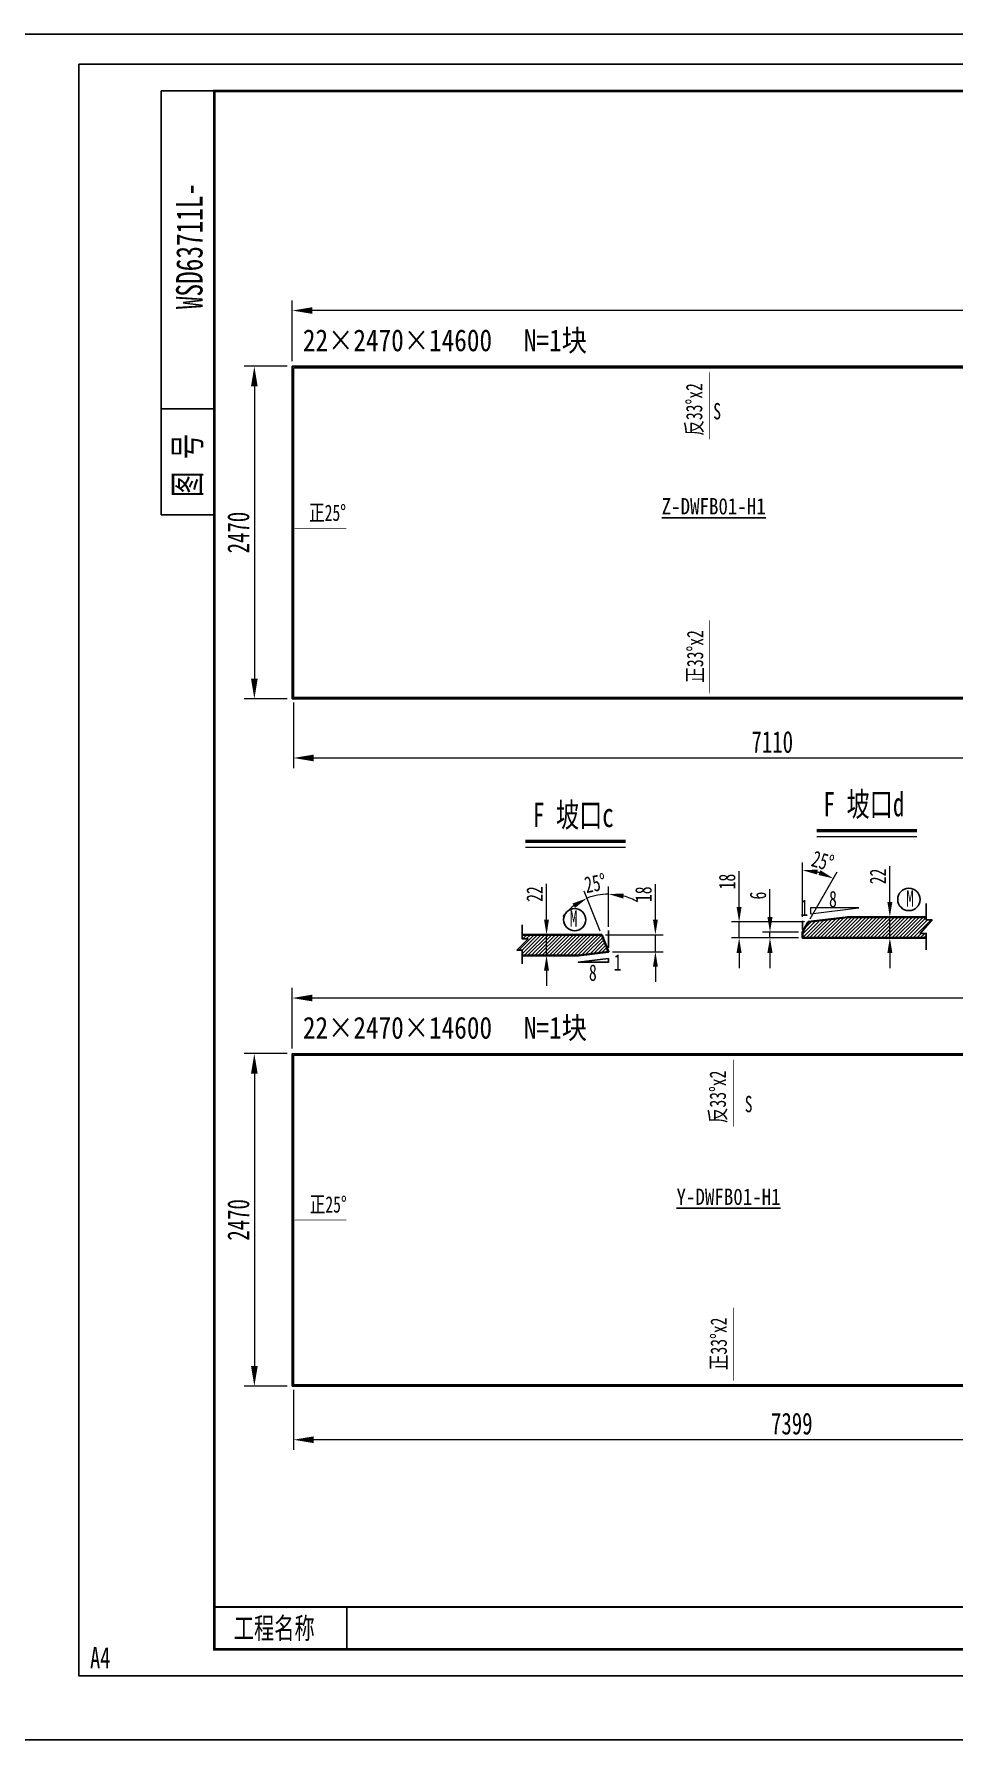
# Model space of a CAD drawing. Extents: x 1629247 to 2251351, y -601856 to -65897.
# Drawn here: x 1906714 to 1913544, y -467897 to -455228 of the extents above; entities that cross this region are included whole.
import ezdxf
from ezdxf.enums import TextEntityAlignment as Align

# ---------------------------------------------------------------- set-up
doc = ezdxf.new("R2010")
doc.units = 0
doc.header["$LTSCALE"] = 2
doc.header["$MEASUREMENT"] = 0
doc.header["$PDMODE"] = 35
doc.header["$PDSIZE"] = 50
doc.linetypes.add('PHANTOM', pattern=[63.5, 31.75, -6.35, 6.35, -6.35, 6.35, -6.35])
doc.layers.get('0').update_dxf_attribs({"linetype": 'CONTINUOUS'})
doc.layers.get('Defpoints').update_dxf_attribs({"linetype": 'CONTINUOUS'})
for name, color, linetype, lineweight in [('1图框轮廓', 7, 'CONTINUOUS', 35), ('文字层', 4, 'CONTINUOUS', 13), ('标注层', 3, 'CONTINUOUS', 13)]:
    doc.layers.add(name, color=color, linetype=linetype, lineweight=lineweight)
doc.layers.add('A3', color=7, linetype='CONTINUOUS')
doc.styles.add('仿宋', font='仿宋_GB2312_1.ttf', dxfattribs={"width": 0.7})
doc.dimstyles.new('标准标注样式-45', dxfattribs={"dimscale": 45, "dimtxt": 2.7, "dimasz": 2.5, "dimexe": 1.25, "dimexo": 0.625, "dimtad": 1, "dimdec": 0, "dimdsep": 46, "dimtxsty": '仿宋', "dimcen": 2.5, "dimclrd": 3, "dimclre": 3, "dimclrt": 4, "dimazin": 0, "dimtfac": 1, "dimtdec": 0, "dimtmove": 0, "dimatfit": 3, "dimfxl": 1.25, "dimlwd": 13, "dimlwe": 13, "dimarcsym": 0})
doc.dimstyles.new('标准标注样式-60', dxfattribs={"dimscale": 60, "dimtxt": 2.7, "dimasz": 2.5, "dimexe": 1.25, "dimexo": 0.625, "dimtad": 1, "dimdec": 0, "dimdsep": 46, "dimtxsty": '仿宋', "dimcen": 2.5, "dimclrd": 3, "dimclre": 3, "dimclrt": 4, "dimazin": 0, "dimtfac": 1, "dimtdec": 0, "dimtmove": 0, "dimatfit": 3, "dimfxl": 1.25, "dimlwd": 13, "dimlwe": 13, "dimarcsym": 0})

# ---------------------------------------------------------------- blocks, each defined once
blk = doc.blocks.new('*D286')
at = {"color": 3, "lineweight": 13, "ltscale": 3}
for p, q in [((1908630, -457657), (1908630, -457206)), ((1923230, -457657), (1923230, -457206))]:
    blk.add_line(p, q, dxfattribs=at)
at = {"color": 3, "linetype": 'ByBlock', "lineweight": 13, "ltscale": 3}
blk.add_line((1923080, -457281), (1908780, -457281), dxfattribs=at)
at = {"color": 3, "ltscale": 3}
for points in [[(1908780, -457256), (1908780, -457306), (1908630, -457281)], [(1923080, -457256), (1923080, -457306), (1923230, -457281)]]:
    blk.add_solid(points, dxfattribs=at)
at = {"layer": 'Defpoints', "color": 0, "ltscale": 3}
for p in [(1908630, -457281), (1908630, -457695), (1923230, -457695)]:
    blk.add_point(p, dxfattribs=at)
at = {"color": 4, "ltscale": 3, "insert": (1915930, -457163), "char_height": 162, "attachment_point": 5, "style": '仿宋'}
blk.add_mtext('14600', dxfattribs=at)
blk = doc.blocks.new('*D287')
at = {"color": 3, "lineweight": 13, "ltscale": 3}
for p, q in [((1908593, -457695), (1908274, -457695)), ((1908593, -460165), (1908274, -460165))]:
    blk.add_line(p, q, dxfattribs=at)
at = {"color": 3, "linetype": 'ByBlock', "lineweight": 13, "ltscale": 3}
blk.add_line((1908349, -457845), (1908349, -460015), dxfattribs=at)
at = {"color": 3, "ltscale": 3}
for points in [[(1908324, -457845), (1908374, -457845), (1908349, -457695)], [(1908324, -460015), (1908374, -460015), (1908349, -460165)]]:
    blk.add_solid(points, dxfattribs=at)
at = {"layer": 'Defpoints', "color": 0, "ltscale": 3}
for p in [(1908630, -457695), (1908349, -460165), (1908630, -460165)]:
    blk.add_point(p, dxfattribs=at)
at = {"color": 4, "ltscale": 3, "insert": (1908231, -458930), "char_height": 162, "attachment_point": 5, "rotation": 90, "style": '仿宋'}
blk.add_mtext('2470', dxfattribs=at)
blk = doc.blocks.new('tukuangA4-')
at = {"layer": 'A3'}
for p, q in [((537, 7565), (537, 10327)), ((882, 10327), (537, 10327)), ((12951, 10051), (12951, 10327)), ((13814, 10051), (13814, 10327)), ((882, 8256), (537, 8256)), ((882, 7565), (537, 7565)), ((1745, 173), (1745, 449)), ((10266, 173), (10266, 449)), ((10957, 173), (10957, 449)), ((11811, 173), (11811, 449)), ((12502, 173), (12502, 449)), ((13280, 173), (13280, 449)), ((13971, 173), (13971, 449))]:
    blk.add_line(p, q, dxfattribs=at)
blk.add_lwpolyline([(14850, 10500), (14850, 0), (0, 0), (0, 10500)], close=True, dxfattribs=at)
for points, const_width in [([(882, 10327), (14677, 10327), (14677, 173), (882, 173), (882, 10327)], 17.3), ([(8927, 10051), (8927, 10327)], 13.8), ([(8927, 10051), (14677, 10051)], 13.8), ([(882, 449), (14677, 449)], 13.8)]:
    blk.add_lwpolyline(points, dxfattribs=dict(at, const_width=const_width))
at = {"layer": 'A3', "color": 7, "linetype": 'Continuous', "style": '仿宋', "width": 0.7}
for s, p in [('共    页', (13106, 10120)), ('第     页', (13977, 10120)), ('工程名称', (1009, 242)), ('花都至东莞高速公路第SG12合同段（钢箱梁制作及安装工程）', (5798, 255)), ('设 绘', (10401, 242)), ('校 对', (11946, 242)), ('比  例', (13415, 242))]:
    blk.add_text(s, height=138.1, dxfattribs=at).set_placement(p)
blk.add_text('WSD63711L-', height=172.6, rotation=90, dxfattribs=at).set_placement((806, 9316), align=Align.CENTER)
blk.add_text('图 号', height=172.6, rotation=90, dxfattribs=at).set_placement((793, 7681))
blk.add_text('A4', height=138.1, dxfattribs=at).set_placement((139, 50), align=Align.CENTER)
blk = doc.blocks.new('*D284')
at = {"color": 3, "lineweight": 13, "ltscale": 3}
for p, q in [((1908630, -462763), (1908630, -462312)), ((1923230, -462763), (1923230, -462312))]:
    blk.add_line(p, q, dxfattribs=at)
at = {"color": 3, "linetype": 'ByBlock', "lineweight": 13, "ltscale": 3}
blk.add_line((1923080, -462387), (1908780, -462387), dxfattribs=at)
at = {"color": 3, "ltscale": 3}
for points in [[(1908780, -462362), (1908780, -462412), (1908630, -462387)], [(1923080, -462362), (1923080, -462412), (1923230, -462387)]]:
    blk.add_solid(points, dxfattribs=at)
at = {"layer": 'Defpoints', "color": 0, "ltscale": 3}
for p in [(1908630, -462387), (1908630, -462800), (1923230, -462800)]:
    blk.add_point(p, dxfattribs=at)
at = {"color": 4, "ltscale": 3, "insert": (1915930, -462269), "char_height": 162, "attachment_point": 5, "style": '仿宋'}
blk.add_mtext('14600', dxfattribs=at)
blk = doc.blocks.new('*D285')
at = {"color": 3, "lineweight": 13, "ltscale": 3}
for p, q in [((1908593, -462800), (1908274, -462800)), ((1908593, -465270), (1908274, -465270))]:
    blk.add_line(p, q, dxfattribs=at)
at = {"color": 3, "linetype": 'ByBlock', "lineweight": 13, "ltscale": 3}
blk.add_line((1908349, -462950), (1908349, -465120), dxfattribs=at)
at = {"color": 3, "ltscale": 3}
for points in [[(1908324, -462950), (1908374, -462950), (1908349, -462800)], [(1908324, -465120), (1908374, -465120), (1908349, -465270)]]:
    blk.add_solid(points, dxfattribs=at)
at = {"layer": 'Defpoints', "color": 0, "ltscale": 3}
for p in [(1908630, -462800), (1908349, -465270), (1908630, -465270)]:
    blk.add_point(p, dxfattribs=at)
at = {"color": 4, "ltscale": 3, "insert": (1908231, -464035), "char_height": 162, "attachment_point": 5, "rotation": 90, "style": '仿宋'}
blk.add_mtext('2470', dxfattribs=at)
blk = doc.blocks.new('*D288')
at = {"color": 3, "lineweight": 13, "ltscale": 3}
for p, q in [((1908640, -460192), (1908640, -460679)), ((1915750, -460192), (1915750, -460679))]:
    blk.add_line(p, q, dxfattribs=at)
at = {"color": 3, "linetype": 'ByBlock', "lineweight": 13, "ltscale": 3}
blk.add_line((1908790, -460604), (1915600, -460604), dxfattribs=at)
at = {"color": 3, "ltscale": 3}
for points in [[(1908790, -460579), (1908790, -460629), (1908640, -460604)], [(1915600, -460579), (1915600, -460629), (1915750, -460604)]]:
    blk.add_solid(points, dxfattribs=at)
at = {"layer": 'Defpoints', "color": 0, "ltscale": 3}
for p in [(1908640, -460155), (1915750, -460155), (1915750, -460604)]:
    blk.add_point(p, dxfattribs=at)
at = {"color": 4, "ltscale": 3, "insert": (1912195, -460486), "char_height": 162, "attachment_point": 5, "style": '仿宋'}
blk.add_mtext('7110', dxfattribs=at)
blk = doc.blocks.new('*D291')
at = {"color": 3, "lineweight": 13, "ltscale": 3}
for p, q in [((1908640, -465298), (1908640, -465743)), ((1916039, -465298), (1916039, -465743))]:
    blk.add_line(p, q, dxfattribs=at)
at = {"color": 3, "linetype": 'ByBlock', "lineweight": 13, "ltscale": 3}
blk.add_line((1915889, -465668), (1908790, -465668), dxfattribs=at)
at = {"color": 3, "ltscale": 3}
for points in [[(1908790, -465643), (1908790, -465693), (1908640, -465668)], [(1915889, -465643), (1915889, -465693), (1916039, -465668)]]:
    blk.add_solid(points, dxfattribs=at)
at = {"layer": 'Defpoints', "color": 0, "ltscale": 3}
for p in [(1908640, -465260), (1916039, -465260), (1908640, -465668)]:
    blk.add_point(p, dxfattribs=at)
at = {"color": 4, "ltscale": 3, "insert": (1912340, -465549), "char_height": 162, "attachment_point": 5, "style": '仿宋'}
blk.add_mtext('7399', dxfattribs=at)
blk = doc.blocks.new('*D295')
at = {"layer": 'Defpoints', "color": 0}
for p in [(1913068, -461786), (1913087, -461786), (1913093, -461940)]:
    blk.add_point(p, dxfattribs=at)
at = {"layer": '标注层', "color": 3, "linetype": 'ByBlock', "lineweight": 13}
for p, q in [((1913068, -461673), (1913068, -461407)), ((1913068, -461940), (1913068, -461786)), ((1913068, -462052), (1913068, -462165))]:
    blk.add_line(p, q, dxfattribs=at)
at = {"layer": '标注层', "color": 3, "lineweight": 13}
for p, q in [((1913058, -461786), (1913012, -461786)), ((1913065, -461940), (1913012, -461940))]:
    blk.add_line(p, q, dxfattribs=at)
at = {"layer": '标注层', "color": 3}
for points in [[(1913050, -461673), (1913087, -461673), (1913068, -461786)], [(1913050, -462052), (1913087, -462052), (1913068, -461940)]]:
    blk.add_solid(points, dxfattribs=at)
at = {"layer": '标注层', "color": 4, "insert": (1912979, -461484), "char_height": 121.5, "attachment_point": 5, "rotation": 90, "style": '仿宋'}
blk.add_mtext('22', dxfattribs=at)
blk = doc.blocks.new('*D296')
at = {"layer": 'Defpoints', "color": 0}
for p in [(1912178, -461898), (1912419, -461898), (1912419, -461940)]:
    blk.add_point(p, dxfattribs=at)
at = {"layer": '标注层', "color": 3, "linetype": 'ByBlock', "lineweight": 13}
for p, q in [((1912178, -461785), (1912178, -461578)), ((1912178, -461940), (1912178, -461898)), ((1912178, -462052), (1912178, -462165))]:
    blk.add_line(p, q, dxfattribs=at)
at = {"layer": '标注层', "color": 3, "lineweight": 13}
for p, q in [((1912391, -461898), (1912122, -461898)), ((1912391, -461940), (1912122, -461940))]:
    blk.add_line(p, q, dxfattribs=at)
at = {"layer": '标注层', "color": 3}
for points in [[(1912159, -461785), (1912197, -461785), (1912178, -461898)], [(1912159, -462052), (1912197, -462052), (1912178, -461940)]]:
    blk.add_solid(points, dxfattribs=at)
at = {"layer": '标注层', "color": 4, "insert": (1912089, -461626), "char_height": 122, "attachment_point": 5, "rotation": 90, "style": '仿宋'}
blk.add_mtext('6', dxfattribs=at)
blk = doc.blocks.new('*D297')
at = {"layer": 'Defpoints', "color": 0}
for p in [(1912499, -461445), (1912419, -461813), (1912419, -461878), (1912419, -461898), (1912463, -461822)]:
    blk.add_point(p, dxfattribs=at)
at = {"layer": '标注层', "color": 3, "lineweight": 13}
for p, q in [((1912419, -461784), (1912419, -461381)), ((1912477, -461798), (1912677, -461451))]:
    blk.add_line(p, q, dxfattribs=at)
at = {"layer": '标注层', "color": 3, "linetype": 'ByBlock', "lineweight": 13}
blk.add_arc((1912419, -461898), 460, 74.0452, 75.9548, dxfattribs=at)
at = {"layer": '标注层', "color": 3}
for points in [[(1912528, -461470), (1912533, -461433), (1912419, -461438)], [(1912553, -461438), (1912538, -461473), (1912649, -461499)]]:
    blk.add_solid(points, dxfattribs=at)
at = {"layer": '标注层', "color": 4, "insert": (1912570, -461370), "char_height": 121.5, "attachment_point": 5, "rotation": 344.0452, "style": '仿宋'}
blk.add_mtext('25%%D', dxfattribs=at)
blk = doc.blocks.new('*D298')
at = {"layer": 'Defpoints', "color": 0}
for p in [(1911949, -461822), (1912463, -461822), (1912419, -461940)]:
    blk.add_point(p, dxfattribs=at)
at = {"layer": '标注层', "color": 3, "linetype": 'ByBlock', "lineweight": 13}
for p, q in [((1911949, -461710), (1911949, -461446)), ((1911949, -461940), (1911949, -461822)), ((1911949, -462052), (1911949, -462165))]:
    blk.add_line(p, q, dxfattribs=at)
at = {"layer": '标注层', "color": 3, "lineweight": 13}
for p, q in [((1912435, -461822), (1911892, -461822)), ((1912391, -461940), (1911892, -461940))]:
    blk.add_line(p, q, dxfattribs=at)
at = {"layer": '标注层', "color": 3}
for points in [[(1911930, -461710), (1911967, -461710), (1911949, -461822)], [(1911930, -462052), (1911967, -462052), (1911949, -461940)]]:
    blk.add_solid(points, dxfattribs=at)
at = {"layer": '标注层', "color": 4, "insert": (1911860, -461522), "char_height": 121.5, "attachment_point": 5, "rotation": 90, "style": '仿宋'}
blk.add_mtext('18', dxfattribs=at)
blk = doc.blocks.new('*D317')
at = {"color": 3, "lineweight": 13, "ltscale": 3}
for p, q in [((1910918, -461891), (1910798, -461594)), ((1910979, -461858), (1910979, -461558))]:
    blk.add_line(p, q, dxfattribs=at)
at = {"color": 3, "linetype": 'ByBlock', "lineweight": 13, "ltscale": 3}
for start, end in [(90, 112), (59.8075, 74.9038), (127.0962, 142.1925)]:
    blk.add_arc((1910979, -462043), 428, start, end, dxfattribs=at)
at = {"color": 3, "ltscale": 3}
for points in [[(1910712, -461685), (1910730, -461718), (1910819, -461646)], [(1911088, -461648), (1911093, -461611), (1910979, -461615)]]:
    blk.add_solid(points, dxfattribs=at)
at = {"layer": 'Defpoints', "color": 0, "ltscale": 3}
for p in [(1910925, -461618), (1910929, -461917), (1910979, -461886), (1910979, -462015), (1910979, -462043)]:
    blk.add_point(p, dxfattribs=at)
at = {"color": 4, "ltscale": 3, "insert": (1910881, -461535), "char_height": 121.5, "attachment_point": 5, "rotation": 11, "style": '仿宋'}
blk.add_mtext('25%%D', dxfattribs=at)
blk = doc.blocks.new('*D318')
at = {"color": 3, "linetype": 'ByBlock', "lineweight": 13, "ltscale": 3}
for p, q in [((1911327, -461804), (1911327, -461541)), ((1911327, -462043), (1911327, -461917)), ((1911327, -462155), (1911327, -462268))]:
    blk.add_line(p, q, dxfattribs=at)
at = {"color": 3, "lineweight": 13, "ltscale": 3}
for p, q in [((1910957, -461917), (1911384, -461917)), ((1911008, -462043), (1911384, -462043))]:
    blk.add_line(p, q, dxfattribs=at)
at = {"color": 3, "ltscale": 3}
for points in [[(1911309, -461804), (1911346, -461804), (1911327, -461917)], [(1911309, -462155), (1911346, -462155), (1911327, -462043)]]:
    blk.add_solid(points, dxfattribs=at)
at = {"layer": 'Defpoints', "color": 0, "ltscale": 3}
for p in [(1910929, -461917), (1911327, -461917), (1910979, -462043)]:
    blk.add_point(p, dxfattribs=at)
at = {"color": 4, "ltscale": 3, "insert": (1911239, -461616), "char_height": 121.5, "attachment_point": 5, "rotation": 90, "style": '仿宋'}
blk.add_mtext('18', dxfattribs=at)
blk = doc.blocks.new('*D319')
at = {"color": 3, "linetype": 'ByBlock', "lineweight": 13, "ltscale": 3}
for p, q in [((1910519, -461804), (1910519, -461538)), ((1910519, -462071), (1910519, -461917)), ((1910519, -462183), (1910519, -462296))]:
    blk.add_line(p, q, dxfattribs=at)
at = {"color": 3, "lineweight": 13, "ltscale": 3}
for p, q in [((1910494, -461917), (1910575, -461917)), ((1910516, -462071), (1910575, -462071))]:
    blk.add_line(p, q, dxfattribs=at)
at = {"color": 3, "ltscale": 3}
for points in [[(1910500, -461804), (1910537, -461804), (1910519, -461917)], [(1910500, -462183), (1910537, -462183), (1910519, -462071)]]:
    blk.add_solid(points, dxfattribs=at)
at = {"layer": 'Defpoints', "color": 0, "ltscale": 3}
for p in [(1910466, -461917), (1910519, -461917), (1910488, -462071)]:
    blk.add_point(p, dxfattribs=at)
at = {"color": 4, "ltscale": 3, "insert": (1910430, -461615), "char_height": 121.5, "attachment_point": 5, "rotation": 90, "style": '仿宋'}
blk.add_mtext('22', dxfattribs=at)

msp = doc.modelspace()

# ---------------------------------------------------------------- hatches: boundary and pattern name
at = {"layer": '标注层', "linetype": 'PHANTOM'}
h = msp.add_hatch(dxfattribs=at)
h.set_pattern_fill('ANSI31', color=8, scale=150, style=0)
h.set_pattern_definition([(45, (1912419.11, -461939.704), (-13.25825, 13.25825), [])])
h.paths.add_polyline_path([(1912755.1, -461785.7), (1912462.7, -461822.3), (1912419.1, -461897.7), (1912419.1, -461939.7), (1913338.1, -461939.7), (1913338.1, -461906.9), (1913294.3, -461906.9), (1913381.8, -461806.9), (1913338.1, -461806.9), (1913338.1, -461785.7)])
h.paths.add_polyline_path([(1912888.3, -461563), (1912888.3, -461404.3), (1913070.5, -461404.3), (1913070.5, -461563)], flags=9)
h = msp.add_hatch(dxfattribs=at)
h.set_pattern_fill('ANSI31', color=8, scale=150, style=0)
h.set_pattern_definition([(45, (1910298.787, -462070.955), (-13.25825, 13.25825), [])])
h.paths.add_polyline_path([(1910755.4, -462071), (1910979.4, -462043), (1910928.5, -461917), (1910338.4, -461917), (1910338.4, -461948.4), (1910382.2, -461948.4), (1910298.8, -462031.2), (1910338.4, -462031.2), (1910338.4, -462071)])

# ---------------------------------------------------------------- linework, layer by layer
at = {"color": 8, "ltscale": 3}
for p, q in [((1852530.5, -455227.8), (2049720.8, -455227.8)), ((1852530.5, -467897.1), (2049720.8, -467897.1))]:
    msp.add_line(p, q, dxfattribs=at)
at = {"color": 7, "ltscale": 3}
for p, q in [((1910979.4, -462015.3), (1910979.4, -461885.9)), ((1912419.1, -461877.7), (1912419.1, -461812.5))]:
    msp.add_line(p, q, dxfattribs=at)
at = {"color": 8, "ltscale": 3}
for points in [[(1908630, -460164.6), (1923230, -460164.6), (1923230, -457694.6), (1908630, -457694.6)], [(1908630, -465270.4), (1923230, -465270.4), (1923230, -462800.4), (1908630, -462800.4)]]:
    msp.add_lwpolyline(points, close=True, dxfattribs=at)
at = {"color": 1, "ltscale": 3}
for points in [[(1908640, -457706.6), (1915749.7, -457706.6), (1915749.7, -460154.6), (1908640, -460154.6)], [(1908640, -462812.4), (1916039.2, -462812.4), (1916039.2, -465260.4), (1908640, -465260.4)]]:
    msp.add_lwpolyline(points, close=True, dxfattribs=at)
at = {"color": 7}
for points in [[(1913338.1, -462028.1), (1913338.1, -461906.9), (1913294.3, -461906.9), (1913381.8, -461806.9), (1913338.1, -461806.9), (1913338.1, -461685.7)], [(1910338.4, -462133.5), (1910338.4, -462031.2), (1910298.8, -462031.2), (1910382.2, -461948.4), (1910338.4, -461948.4), (1910338.4, -461842.9)]]:
    msp.add_lwpolyline(points, dxfattribs=at)
at = {"color": 7, "ltscale": 3}
msp.add_lwpolyline([(1910978.9, -462093.4), (1910754.9, -462121.4), (1910754.9, -462121.4), (1910978.9, -462121.4)], close=True, dxfattribs=at)
at = {"color": 3, "ltscale": 3}
for centre in [(1913209.5, -461654.9), (1910728.1, -461805.1)]:
    msp.add_circle(centre, 82.7, dxfattribs=at)
at = {"layer": '1图框轮廓', "color": 2}
msp.add_lwpolyline([(1913338.1, -461785.7), (1912755.1, -461785.7), (1912462.7, -461822.3), (1912419.1, -461897.7), (1912419.1, -461939.7), (1913338.1, -461939.7)], dxfattribs=at)
at = {"layer": '1图框轮廓', "color": 1}
msp.add_lwpolyline([(1910338.4, -462071), (1910755.4, -462071), (1910979.4, -462043), (1910928.5, -461917), (1910338.4, -461917)], dxfattribs=at)
at = {"layer": '文字层', "lineweight": 50}
for p, q in [((1913268.8, -461144.6), (1912525.6, -461144.6)), ((1911106.3, -461224.4), (1910363, -461224.4))]:
    msp.add_line(p, q, dxfattribs=at)
at = {"layer": '文字层', "lineweight": 20}
for p, q in [((1911106.3, -461269.4), (1910363, -461269.4)), ((1913268.8, -461189.6), (1912525.6, -461189.6))]:
    msp.add_line(p, q, dxfattribs=at)
at = {"layer": '标注层', "color": 42}
for points in [[(1911731.1, -457730.8, 0, 25, 0), (1911731.1, -457805.6, 5, 5, 0), (1911731.1, -458236.7, 5, 5, 0)], [(1908640, -458899.1, 0, 25, 0), (1908714.8, -458899.1, 5, 5, 0), (1909031.4, -458899.1, 5, 5, 0)], [(1911731.1, -460130.3, 0, 25, 0), (1911731.1, -460055.5, 5, 5, 0), (1911731.1, -459581.9, 5, 5, 0)], [(1911906.4, -462836.7, 0, 25, 0), (1911906.4, -462911.5, 5, 5, 0), (1911906.4, -463342.6, 5, 5, 0)], [(1908640, -464036.4, 0, 25, 0), (1908714.8, -464036.4, 5, 5, 0), (1909031.4, -464036.4, 5, 5, 0)], [(1911906.4, -465236.2, 0, 25, 0), (1911906.4, -465161.4, 5, 5, 0), (1911906.4, -464687.8, 5, 5, 0)]]:
    msp.add_lwpolyline(points, format="xyseb", dxfattribs=at)
at = {"layer": '标注层', "color": 7}
msp.add_lwpolyline([(1912479.8, -461761.3), (1912838.2, -461716.5), (1912838.2, -461716.5), (1912479.8, -461716.5)], close=True, dxfattribs=at)

# ---------------------------------------------------------------- block references
at = {"color": 8, "xscale": 1.139999999999418, "yscale": 1.139999999999418, "zscale": 1.14}
msp.add_blockref('tukuangA4-', (1907045.9, -467422.2), dxfattribs=at)

# ---------------------------------------------------------------- texts
at = {"color": 7, "style": '仿宋', "width": 0.85}
for s, p in [('22×2470×14600', (1908709.4, -457582.9)), ('N=1块', (1910350.4, -457582.9)), ('22×2470×14600', (1908709.4, -462688.8)), ('N=1块', (1910350.4, -462688.8))]:
    msp.add_text(s, height=162, dxfattribs=at).set_placement(p)
at = {"color": 6, "style": '仿宋', "width": 0.85}
for s, p in [('%%UZ-DWFB01-H1', (1911760.2, -458734.4)), ('%%UY-DWFB01-H1', (1911870.4, -463862.7))]:
    msp.add_text(s, height=121.5, dxfattribs=at).set_placement(p, align=Align.MIDDLE_CENTER)
at = {"layer": '文字层', "color": 1, "style": '仿宋', "width": 0.7}
for s, p in [('F 坡口d', (1912575.4, -461037.4)), ('F 坡口c', (1910417.6, -461117.2))]:
    msp.add_text(s, height=180, dxfattribs=at).set_placement(p)
at = {"layer": '标注层', "color": 42, "style": '仿宋', "width": 0.7}
for s, p in [('反33%%Dx2', (1911675.5, -458210.7)), ('正33%%Dx2', (1911682.3, -460045.2)), ('反33%%Dx2', (1911850.8, -463316.6)), ('正33%%Dx2', (1911857.5, -465151.1))]:
    msp.add_text(s, height=121.5, rotation=90, dxfattribs=at).set_placement(p)
for s, p in [('S', (1911756.8, -458089.2)), ('正25%%D', (1908755.3, -458843.5)), ('S', (1911990.6, -463235.4)), ('正25%%D', (1908760.4, -463980.8))]:
    msp.add_text(s, height=121.5, dxfattribs=at).set_placement(p)
at = {"layer": '标注层', "color": 4, "style": '仿宋', "width": 0.7}
for s, p in [('1', (1912404.1, -461776.9)), ('8', (1912616.6, -461712.8)), ('8', (1910833.7, -462259.3)), ('1', (1911018.2, -462183.8))]:
    msp.add_text(s, height=121.5, dxfattribs=at).set_placement(p)
at = {"layer": '标注层', "color": 2, "style": '仿宋', "width": 0.7}
for p in [(1913189, -461707.8), (1910691.1, -461858.1)]:
    msp.add_text('M', height=121.5, dxfattribs=at).set_placement(p)

# ---------------------------------------------------------------- dimensions: what is measured, and where the dimension line sits
at = {"color": 8, "ltscale": 3}
for base, p1, p2, picture, middle in [((1908630, -457281.3), (1923230, -457694.6), (1908630, -457694.6), '*D286', (1915930, -457162.8)), ((1908630, -462387.2), (1923230, -462800.4), (1908630, -462800.4), '*D284', (1915930, -462268.7))]:
    dim = msp.add_linear_dim(base=base, p1=p1, p2=p2, dimstyle='标准标注样式-60', dxfattribs=at)
    dim.commit()
    dim.dimension.update_dxf_attribs({"geometry": picture, "text_midpoint": middle})
for base, p1, p2, picture, middle in [((1908349.2, -460164.6), (1908630, -457694.6), (1908630, -460164.6), '*D287', (1908230.7, -458929.6)), ((1908349.2, -465270.4), (1908630, -462800.4), (1908630, -465270.4), '*D285', (1908230.7, -464035.4))]:
    dim = msp.add_linear_dim(base=base, p1=p1, p2=p2, angle=90, dimstyle='标准标注样式-60', dxfattribs=at)
    dim.commit()
    dim.dimension.update_dxf_attribs({"geometry": picture, "text_midpoint": middle})
at = {"color": 6, "ltscale": 3}
for base, p1, p2, picture, middle in [((1915749.7, -460604.4), (1908640, -460154.6), (1915749.7, -460154.6), '*D288', (1912194.9, -460485.9)), ((1908640, -465667.8), (1916039.2, -465260.4), (1908640, -465260.4), '*D291', (1912339.6, -465549.3))]:
    dim = msp.add_linear_dim(base=base, p1=p1, p2=p2, dimstyle='标准标注样式-60', dxfattribs=at)
    dim.commit()
    dim.dimension.update_dxf_attribs({"geometry": picture, "text_midpoint": middle})
at = {"color": 7, "ltscale": 3}
for base, p1, p2, picture, middle in [((1910518.5, -461917), (1910487.7, -462071), (1910466.3, -461917), '*D319', (1910429.7, -461614.9)), ((1911327.4, -461917), (1910979.4, -462043), (1910928.5, -461917), '*D318', (1911238.5, -461616.5))]:
    dim = msp.add_linear_dim(base=base, p1=p1, p2=p2, angle=90, dimstyle='标准标注样式-45', override={"dimlfac": 0.142857}, dxfattribs=at)
    dim.commit()
    dim.dimension.update_dxf_attribs({"geometry": picture, "text_midpoint": middle})
dim = msp.add_angular_dim_2l(base=(1910924.8, -461618.2), line1=((1910979.4, -462043), (1910928.5, -461917)), line2=((1910979.4, -462015.3), (1910979.4, -461885.9)), text='25%%D', dimstyle='标准标注样式-45', override={"dimadec": 0}, dxfattribs=at)
dim.commit()
dim.dimension.update_dxf_attribs({"geometry": '*D317', "text_midpoint": (1910897.7, -461622.6), "dimtype": 162})
at = {"layer": '标注层', "color": 7}
dim = msp.add_angular_dim_2l(base=(1912499, -461444.6), line1=((1912462.7, -461822.3), (1912419.1, -461897.7)), line2=((1912419.1, -461877.7), (1912419.1, -461812.5)), text='25%%D', dimstyle='标准标注样式-45', override={"dimlfac": 0.142857, "dimadec": 0}, dxfattribs=at)
dim.commit()
dim.dimension.update_dxf_attribs({"geometry": '*D297', "text_midpoint": (1912545.6, -461455.3), "dimtype": 162})
for base, p1, p2, picture, middle in [((1913068.3, -461785.7), (1913093.2, -461939.7), (1913086.5, -461785.7), '*D295', (1912979.4, -461483.6)), ((1912178.1, -461897.7), (1912419.1, -461939.7), (1912419.1, -461897.7), '*D296', (1912089.3, -461625.5))]:
    dim = msp.add_linear_dim(base=base, p1=p1, p2=p2, angle=90, dimstyle='标准标注样式-45', override={"dimlfac": 0.142857}, dxfattribs=at)
    dim.commit()
    dim.dimension.update_dxf_attribs({"geometry": picture, "text_midpoint": middle})
dim = msp.add_linear_dim(base=(1911948.6, -461822.3), p1=(1912419.1, -461939.7), p2=(1912462.7, -461822.3), angle=90, text='18', dimstyle='标准标注样式-45', override={"dimlfac": 0.142857}, dxfattribs=at)
dim.commit()
dim.dimension.update_dxf_attribs({"geometry": '*D298', "text_midpoint": (1911859.7, -461521.8)})

doc.saveas('drawing.dxf')
